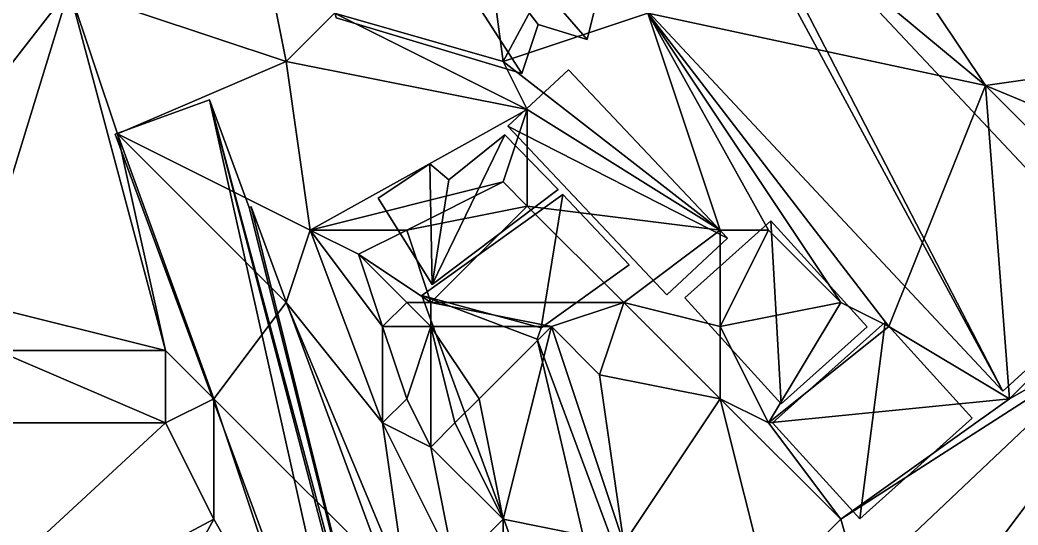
# Model space of a CAD drawing. Header units: metres. Extents: x -1103 to 901, y -902 to 905.
# Drawn here: x -854.1 to -771.3, y 701.5 to 743.4 of the extents above; entities that cross this region are included whole.
import ezdxf

# ---------------------------------------------------------------- set-up
doc = ezdxf.new("R2010")
doc.units = ezdxf.units.M
for name, color, linetype in [('OSM_BUILDING_FOOTPRINTS', 7, 'CONTINUOUS'), ('OSM_BUILDING_ROOFS', 1, 'CONTINUOUS'), ('OSM_BUILDING_WALLS', 8, 'CONTINUOUS'), ('OSM_TERRAIN', 3, 'CONTINUOUS')]:
    doc.layers.add(name, color=color, linetype=linetype)

msp = doc.modelspace()

# ---------------------------------------------------------------- linework, layer by layer
at = {"layer": 'OSM_BUILDING_FOOTPRINTS'}
for points in [[(-827.847, 743.611, 10.973), (-835.242, 774.355, 10.973), (-801.329, 764.701, 10.973), (-807.043, 741.831, 10.973), (-811.089, 743.07, 10.973), (-812.438, 739, 10.973), (-827.847, 743.611, 10.973)], [(-805.098, 747.493, 11.309), (-800.5, 764.292, 11.309), (-794.111, 760.598, 11.309), (-796.167, 758.375, 11.309), (-762.153, 722.136, 11.309), (-772.544, 712.636, 11.309), (-805.098, 747.493, 11.309)], [(-808.591, 739.31, 10.452), (-795.381, 725.32, 10.452), (-800.422, 720.631, 10.452), (-813.62, 734.62, 10.452), (-808.591, 739.31, 10.452)], [(-846.185, 733.968, 9.272), (-838.348, 736.81, 9.272), (-835.065, 727.885, 9.272), (-834.899, 727.941, 9.272), (-815.631, 675.654, 9.272), (-821.412, 673.553, 9.272), (-822.562, 676.649, 9.272), (-824.762, 675.842, 9.272), (-846.185, 733.968, 9.272)], [(-824.376, 728.66, 9.753), (-820.076, 731.513, 9.753), (-818.495, 730.186, 9.753), (-813.874, 733.913, 9.753), (-809.442, 729.368, 9.753), (-819.877, 721.482, 9.753), (-824.376, 728.66, 9.753)], [(-820.75, 720.587, 10.256), (-809.044, 728.969, 10.256), (-803.539, 723.13, 10.256), (-810.834, 717.899, 10.256), (-811.177, 716.959, 10.256), (-796.298, 676.882, 10.256), (-796.099, 676.97, 10.256), (-794.297, 671.695, 10.256), (-793.291, 671.972, 10.256), (-792.628, 670.28, 10.256), (-790.826, 671.507, 10.256), (-784.802, 664.496, 10.256), (-796.629, 654.742, 10.256), (-820.75, 720.587, 10.256)], [(-798.929, 720.388, 10.804), (-791.789, 726.78, 10.804), (-783.808, 717.966, 10.804), (-790.948, 711.585, 10.804), (-798.929, 720.388, 10.804)], [(-780.447, 700.316, 11.662), (-759.346, 720.333, 11.662), (-741.239, 701.5, 11.662), (-762.551, 681.284, 11.662), (-769.592, 688.605, 11.662), (-766.685, 691.358, 11.662), (-765.834, 690.474, 11.662), (-761.269, 694.798, 11.662), (-766.796, 700.548, 11.662), (-770.167, 697.352, 11.662), (-769.415, 696.578, 11.662), (-773.317, 692.884, 11.662), (-780.447, 700.316, 11.662)], [(-791.645, 710.015, 11.554), (-782.315, 718.353, 11.554), (-775.097, 710.391, 11.554), (-784.426, 702.041, 11.554), (-791.645, 710.015, 11.554)]]:
    msp.add_polyline3d(points, close=True, dxfattribs=at)
at = {"layer": 'OSM_BUILDING_ROOFS'}
for points in [[(-835.242, 774.355, 19.373), (-827.847, 743.611, 19.373), (-812.438, 739, 19.373)], [(-835.242, 774.355, 19.373), (-812.438, 739, 19.373), (-811.089, 743.07, 19.373)], [(-835.242, 774.355, 19.373), (-811.089, 743.07, 19.373), (-807.043, 741.831, 19.373)], [(-835.242, 774.355, 19.373), (-807.043, 741.831, 19.373), (-801.329, 764.701, 19.373)], [(-800.5, 764.292, 19.709), (-805.098, 747.493, 19.709), (-772.544, 712.636, 19.709)], [(-796.167, 758.375, 19.709), (-800.5, 764.292, 19.709), (-772.544, 712.636, 19.709)], [(-772.544, 712.636, 19.709), (-762.153, 722.136, 19.709), (-796.167, 758.375, 19.709)], [(-795.381, 725.32, 18.852), (-808.591, 739.31, 18.852), (-813.62, 734.62, 18.852)], [(-838.348, 736.81, 17.672), (-846.185, 733.968, 17.672), (-824.762, 675.842, 17.672)], [(-838.348, 736.81, 17.672), (-824.762, 675.842, 17.672), (-822.562, 676.649, 17.672)], [(-838.348, 736.81, 17.672), (-822.562, 676.649, 17.672), (-821.412, 673.553, 17.672)], [(-821.412, 673.553, 17.672), (-835.065, 727.885, 17.672), (-838.348, 736.81, 17.672)], [(-795.381, 725.32, 18.852), (-813.62, 734.62, 18.852), (-800.422, 720.631, 18.852)], [(-819.877, 721.482, 18.153), (-809.442, 729.368, 18.153), (-813.874, 733.913, 18.153)], [(-819.877, 721.482, 18.153), (-813.874, 733.913, 18.153), (-818.495, 730.186, 18.153)], [(-820.076, 731.513, 18.153), (-824.376, 728.66, 18.153), (-819.877, 721.482, 18.153)], [(-819.877, 721.482, 18.153), (-818.495, 730.186, 18.153), (-820.076, 731.513, 18.153)], [(-810.834, 717.899, 15.456), (-809.044, 728.969, 15.456), (-820.75, 720.587, 15.456)], [(-810.834, 717.899, 15.456), (-803.539, 723.13, 15.456), (-809.044, 728.969, 15.456)], [(-821.412, 673.553, 17.672), (-834.899, 727.941, 17.672), (-835.065, 727.885, 17.672)], [(-821.412, 673.553, 17.672), (-815.631, 675.654, 17.672), (-834.899, 727.941, 17.672)], [(-791.789, 726.78, 19.204), (-798.929, 720.388, 19.204), (-790.948, 711.585, 19.204)], [(-791.789, 726.78, 19.204), (-790.948, 711.585, 19.204), (-783.808, 717.966, 19.204)], [(-820.75, 720.587, 15.456), (-796.629, 654.742, 15.456), (-811.177, 716.959, 15.456)], [(-820.75, 720.587, 15.456), (-811.177, 716.959, 15.456), (-810.834, 717.899, 15.456)], [(-759.346, 720.333, 23.262), (-780.447, 700.316, 23.262), (-773.317, 692.884, 23.262)], [(-759.346, 720.333, 23.262), (-773.317, 692.884, 23.262), (-770.167, 697.352, 23.262)], [(-782.315, 718.353, 19.954), (-791.645, 710.015, 19.954), (-784.426, 702.041, 19.954)], [(-782.315, 718.353, 19.954), (-784.426, 702.041, 19.954), (-775.097, 710.391, 19.954)], [(-796.629, 654.742, 15.456), (-796.298, 676.882, 15.456), (-811.177, 716.959, 15.456)]]:
    msp.add_3dface(points, dxfattribs=at)
at = {"layer": 'OSM_BUILDING_WALLS'}
for points in [[(-807.043, 741.831, 10.973), (-801.329, 764.701, 10.973), (-801.329, 764.701, 19.373)], [(-807.043, 741.831, 10.973), (-801.329, 764.701, 19.373), (-807.043, 741.831, 19.373)], [(-762.153, 722.136, 11.309), (-796.167, 758.375, 11.309), (-796.167, 758.375, 19.709)], [(-762.153, 722.136, 11.309), (-796.167, 758.375, 19.709), (-762.153, 722.136, 19.709)], [(-805.098, 747.493, 11.309), (-772.544, 712.636, 11.309), (-772.544, 712.636, 19.709)], [(-805.098, 747.493, 11.309), (-772.544, 712.636, 19.709), (-805.098, 747.493, 19.709)], [(-827.847, 743.611, 10.973), (-812.438, 739, 10.973), (-812.438, 739, 19.373)], [(-827.847, 743.611, 10.973), (-812.438, 739, 19.373), (-827.847, 743.611, 19.373)], [(-812.438, 739, 10.973), (-811.089, 743.07, 10.973), (-811.089, 743.07, 19.373)], [(-812.438, 739, 10.973), (-811.089, 743.07, 19.373), (-812.438, 739, 19.373)], [(-811.089, 743.07, 10.973), (-807.043, 741.831, 10.973), (-807.043, 741.831, 19.373)], [(-811.089, 743.07, 10.973), (-807.043, 741.831, 19.373), (-811.089, 743.07, 19.373)], [(-808.591, 739.31, 10.452), (-813.62, 734.62, 10.452), (-813.62, 734.62, 18.852)], [(-808.591, 739.31, 10.452), (-813.62, 734.62, 18.852), (-808.591, 739.31, 18.852)], [(-795.381, 725.32, 10.452), (-808.591, 739.31, 10.452), (-808.591, 739.31, 18.852)], [(-795.381, 725.32, 10.452), (-808.591, 739.31, 18.852), (-795.381, 725.32, 18.852)], [(-838.348, 736.81, 9.272), (-846.185, 733.968, 9.272), (-846.185, 733.968, 17.672)], [(-838.348, 736.81, 9.272), (-846.185, 733.968, 17.672), (-838.348, 736.81, 17.672)], [(-835.065, 727.885, 9.272), (-838.348, 736.81, 9.272), (-838.348, 736.81, 17.672)], [(-835.065, 727.885, 9.272), (-838.348, 736.81, 17.672), (-835.065, 727.885, 17.672)], [(-813.62, 734.62, 10.452), (-800.422, 720.631, 10.452), (-800.422, 720.631, 18.852)], [(-813.62, 734.62, 10.452), (-800.422, 720.631, 18.852), (-813.62, 734.62, 18.852)], [(-846.185, 733.968, 9.272), (-824.762, 675.842, 9.272), (-824.762, 675.842, 17.672)], [(-846.185, 733.968, 9.272), (-824.762, 675.842, 17.672), (-846.185, 733.968, 17.672)], [(-813.874, 733.913, 9.753), (-818.495, 730.186, 9.753), (-818.495, 730.186, 18.153)], [(-813.874, 733.913, 9.753), (-818.495, 730.186, 18.153), (-813.874, 733.913, 18.153)], [(-809.442, 729.368, 9.753), (-813.874, 733.913, 9.753), (-813.874, 733.913, 18.153)], [(-809.442, 729.368, 9.753), (-813.874, 733.913, 18.153), (-809.442, 729.368, 18.153)], [(-820.076, 731.513, 9.753), (-824.376, 728.66, 9.753), (-824.376, 728.66, 18.153)], [(-820.076, 731.513, 9.753), (-824.376, 728.66, 18.153), (-820.076, 731.513, 18.153)], [(-818.495, 730.186, 9.753), (-820.076, 731.513, 9.753), (-820.076, 731.513, 18.153)], [(-818.495, 730.186, 9.753), (-820.076, 731.513, 18.153), (-818.495, 730.186, 18.153)], [(-824.376, 728.66, 9.753), (-819.877, 721.482, 9.753), (-819.877, 721.482, 18.153)], [(-824.376, 728.66, 9.753), (-819.877, 721.482, 18.153), (-824.376, 728.66, 18.153)], [(-809.044, 728.969, 10.256), (-820.75, 720.587, 10.256), (-820.75, 720.587, 15.456)], [(-809.044, 728.969, 10.256), (-820.75, 720.587, 15.456), (-809.044, 728.969, 15.456)], [(-819.877, 721.482, 9.753), (-809.442, 729.368, 9.753), (-809.442, 729.368, 18.153)], [(-819.877, 721.482, 9.753), (-809.442, 729.368, 18.153), (-819.877, 721.482, 18.153)], [(-803.539, 723.13, 10.256), (-809.044, 728.969, 10.256), (-809.044, 728.969, 15.456)], [(-803.539, 723.13, 10.256), (-809.044, 728.969, 15.456), (-803.539, 723.13, 15.456)], [(-834.899, 727.941, 9.272), (-835.065, 727.885, 9.272), (-835.065, 727.885, 17.672)], [(-834.899, 727.941, 9.272), (-835.065, 727.885, 17.672), (-834.899, 727.941, 17.672)], [(-815.631, 675.654, 9.272), (-834.899, 727.941, 9.272), (-834.899, 727.941, 17.672)], [(-815.631, 675.654, 9.272), (-834.899, 727.941, 17.672), (-815.631, 675.654, 17.672)], [(-791.789, 726.78, 10.804), (-798.929, 720.388, 10.804), (-798.929, 720.388, 19.204)], [(-791.789, 726.78, 10.804), (-798.929, 720.388, 19.204), (-791.789, 726.78, 19.204)], [(-783.808, 717.966, 10.804), (-791.789, 726.78, 10.804), (-791.789, 726.78, 19.204)], [(-783.808, 717.966, 10.804), (-791.789, 726.78, 19.204), (-783.808, 717.966, 19.204)], [(-800.422, 720.631, 10.452), (-795.381, 725.32, 10.452), (-795.381, 725.32, 18.852)], [(-800.422, 720.631, 10.452), (-795.381, 725.32, 18.852), (-800.422, 720.631, 18.852)], [(-810.834, 717.899, 10.256), (-803.539, 723.13, 10.256), (-803.539, 723.13, 15.456)], [(-810.834, 717.899, 10.256), (-803.539, 723.13, 15.456), (-810.834, 717.899, 15.456)], [(-772.544, 712.636, 11.309), (-762.153, 722.136, 11.309), (-762.153, 722.136, 19.709)], [(-772.544, 712.636, 11.309), (-762.153, 722.136, 19.709), (-772.544, 712.636, 19.709)], [(-820.75, 720.587, 10.256), (-796.629, 654.742, 10.256), (-796.629, 654.742, 15.456)], [(-820.75, 720.587, 10.256), (-796.629, 654.742, 15.456), (-820.75, 720.587, 15.456)], [(-798.929, 720.388, 10.804), (-790.948, 711.585, 10.804), (-790.948, 711.585, 19.204)], [(-798.929, 720.388, 10.804), (-790.948, 711.585, 19.204), (-798.929, 720.388, 19.204)], [(-759.346, 720.333, 11.662), (-780.447, 700.316, 11.662), (-780.447, 700.316, 23.262)], [(-759.346, 720.333, 11.662), (-780.447, 700.316, 23.262), (-759.346, 720.333, 23.262)], [(-811.177, 716.959, 10.256), (-810.834, 717.899, 10.256), (-810.834, 717.899, 15.456)], [(-811.177, 716.959, 10.256), (-810.834, 717.899, 15.456), (-811.177, 716.959, 15.456)], [(-782.315, 718.353, 11.554), (-791.645, 710.015, 11.554), (-791.645, 710.015, 19.954)], [(-782.315, 718.353, 11.554), (-791.645, 710.015, 19.954), (-782.315, 718.353, 19.954)], [(-790.948, 711.585, 10.804), (-783.808, 717.966, 10.804), (-783.808, 717.966, 19.204)], [(-790.948, 711.585, 10.804), (-783.808, 717.966, 19.204), (-790.948, 711.585, 19.204)], [(-775.097, 710.391, 11.554), (-782.315, 718.353, 11.554), (-782.315, 718.353, 19.954)], [(-775.097, 710.391, 11.554), (-782.315, 718.353, 19.954), (-775.097, 710.391, 19.954)], [(-796.298, 676.882, 10.256), (-811.177, 716.959, 10.256), (-811.177, 716.959, 15.456)], [(-796.298, 676.882, 10.256), (-811.177, 716.959, 15.456), (-796.298, 676.882, 15.456)], [(-784.426, 702.041, 11.554), (-775.097, 710.391, 11.554), (-775.097, 710.391, 19.954)], [(-784.426, 702.041, 11.554), (-775.097, 710.391, 19.954), (-784.426, 702.041, 19.954)], [(-791.645, 710.015, 11.554), (-784.426, 702.041, 11.554), (-784.426, 702.041, 19.954)], [(-791.645, 710.015, 11.554), (-784.426, 702.041, 19.954), (-791.645, 710.015, 19.954)]]:
    msp.add_3dface(points, dxfattribs=at)
at = {"layer": 'OSM_TERRAIN'}
for points in [[(-814, 740, 13.28), (-818, 770, 13.376), (-828, 744, 13.262)], [(-814, 740, 13.28), (-800, 766, 13.458), (-818, 770, 13.376)], [(-802, 744, 13.442), (-800, 766, 13.458), (-814, 740, 13.28)], [(-782, 750, 13.127), (-760, 740, 13.092), (-766, 754, 13.208)], [(-850, 746, 12.002), (-832, 740, 11.654), (-834, 750, 12.261)], [(-832, 740, 11.654), (-828, 744, 13.262), (-834, 750, 12.261)], [(-774, 738, 13.466), (-782, 750, 13.127), (-786, 748, 13.429)], [(-774, 738, 13.466), (-760, 740, 13.092), (-782, 750, 13.127)], [(-802, 744, 13.442), (-774, 738, 13.466), (-786, 748, 13.429)], [(-864, 728, 12.346), (-850, 746, 12.002), (-874, 738, 13.796)], [(-874, 738, 13.796), (-850, 746, 12.002), (-868, 744, 13.632)], [(-858, 720, 12.222), (-850, 746, 12.002), (-864, 728, 12.346)], [(-858, 720, 12.222), (-842, 716, 11.038), (-850, 746, 12.002)], [(-842, 716, 11.038), (-846, 734, 11.388), (-850, 746, 12.002)], [(-850, 746, 12.002), (-846, 734, 11.388), (-832, 740, 11.654)], [(-832, 740, 11.654), (-812, 736, 12.656), (-828, 744, 13.262)], [(-812, 736, 12.656), (-814, 740, 13.28), (-828, 744, 13.262)], [(-796, 726, 12.658), (-802, 744, 13.442), (-814, 740, 13.28)], [(-786, 720, 13.201), (-802, 744, 13.442), (-792, 726, 13.097)], [(-786, 720, 13.201), (-782, 718, 13.598), (-802, 744, 13.442)], [(-792, 726, 13.097), (-802, 744, 13.442), (-796, 726, 12.658)], [(-782, 718, 13.598), (-774, 738, 13.466), (-802, 744, 13.442)], [(-846, 734, 11.388), (-830, 726, 11.005), (-832, 740, 11.654)], [(-830, 726, 11.005), (-812, 736, 12.656), (-832, 740, 11.654)], [(-812, 736, 12.656), (-796, 726, 12.658), (-814, 740, 13.28)], [(-774, 738, 13.466), (-750, 728, 12.697), (-760, 740, 13.092)], [(-772, 712, 13.539), (-774, 738, 13.466), (-782, 718, 13.598)], [(-772, 712, 13.539), (-760, 724, 13.278), (-774, 738, 13.466)], [(-774, 738, 13.466), (-760, 724, 13.278), (-750, 728, 12.697)], [(-830, 726, 11.005), (-814, 730, 11.963), (-812, 736, 12.656)], [(-814, 730, 11.963), (-812, 728, 12.31), (-812, 736, 12.656)], [(-812, 728, 12.31), (-796, 726, 12.658), (-812, 736, 12.656)], [(-842, 716, 11.038), (-838, 712, 11.388), (-846, 734, 11.388)], [(-838, 712, 11.388), (-832, 720, 11.388), (-846, 734, 11.388)], [(-846, 734, 11.388), (-832, 720, 11.388), (-830, 726, 11.005)], [(-822, 726, 11.812), (-814, 730, 11.963), (-830, 726, 11.005)], [(-822, 726, 11.812), (-812, 728, 12.31), (-814, 730, 11.963)], [(-820, 720, 12.42), (-812, 728, 12.31), (-822, 726, 11.812)], [(-820, 720, 12.42), (-804, 720, 12.402), (-812, 728, 12.31)], [(-812, 728, 12.31), (-804, 720, 12.402), (-796, 726, 12.658)], [(-832, 720, 11.388), (-824, 710, 10.6), (-830, 726, 11.005)], [(-824, 710, 10.6), (-824, 718, 10.912), (-830, 726, 11.005)], [(-830, 726, 11.005), (-824, 718, 10.912), (-826, 724, 11.128)], [(-826, 724, 11.128), (-822, 726, 11.812), (-830, 726, 11.005)], [(-826, 724, 11.128), (-820, 720, 12.42), (-822, 726, 11.812)], [(-804, 720, 12.402), (-796, 718, 13.167), (-796, 726, 12.658)], [(-796, 718, 13.167), (-786, 720, 13.201), (-792, 726, 13.097)], [(-796, 718, 13.167), (-792, 726, 13.097), (-796, 726, 12.658)], [(-824, 718, 10.912), (-822, 720, 12.053), (-826, 724, 11.128)], [(-822, 720, 12.053), (-820, 720, 12.42), (-826, 724, 11.128)], [(-772, 712, 13.539), (-758, 720, 13.683), (-760, 724, 13.278)], [(-856, 716, 11.514), (-842, 716, 11.038), (-858, 720, 12.222)], [(-838, 712, 11.388), (-822, 696, 11.373), (-832, 720, 11.388)], [(-822, 696, 11.373), (-824, 710, 10.6), (-832, 720, 11.388)], [(-820, 718, 12.363), (-822, 720, 12.053), (-824, 718, 10.912)], [(-820, 718, 12.363), (-820, 720, 12.42), (-822, 720, 12.053)], [(-820, 718, 12.363), (-810, 718, 12.353), (-820, 720, 12.42)], [(-810, 718, 12.353), (-804, 720, 12.402), (-820, 720, 12.42)], [(-806, 714, 11.984), (-804, 720, 12.402), (-810, 718, 12.353)], [(-806, 714, 11.984), (-796, 712, 12.911), (-804, 720, 12.402)], [(-804, 720, 12.402), (-796, 712, 12.911), (-796, 718, 13.167)], [(-792, 710, 13.559), (-786, 720, 13.201), (-796, 718, 13.167)], [(-792, 710, 13.559), (-782, 718, 13.598), (-786, 720, 13.201)], [(-782, 688, 13.713), (-758, 720, 13.683), (-786, 702, 13.592)], [(-786, 702, 13.592), (-758, 720, 13.683), (-772, 712, 13.539)], [(-782, 688, 13.713), (-740, 700, 13.868), (-758, 720, 13.683)], [(-824, 710, 10.6), (-822, 712, 10.717), (-824, 718, 10.912)], [(-822, 712, 10.717), (-820, 718, 12.363), (-824, 718, 10.912)], [(-820, 708, 10.955), (-820, 718, 12.363), (-822, 712, 10.717)], [(-820, 708, 10.955), (-818, 710, 12.021), (-820, 718, 12.363)], [(-818, 710, 12.021), (-816, 712, 12.42), (-820, 718, 12.363)], [(-816, 712, 12.42), (-810, 718, 12.353), (-820, 718, 12.363)], [(-814, 702, 12.407), (-810, 718, 12.353), (-816, 712, 12.42)], [(-814, 702, 12.407), (-804, 700, 12.398), (-810, 718, 12.353)], [(-804, 700, 12.398), (-806, 714, 11.984), (-810, 718, 12.353)], [(-796, 712, 12.911), (-792, 710, 13.559), (-796, 718, 13.167)], [(-792, 710, 13.559), (-772, 712, 13.539), (-782, 718, 13.598)], [(-842, 710, 10.561), (-856, 716, 11.514), (-882, 710, 12.661)], [(-842, 710, 10.561), (-842, 716, 11.038), (-856, 716, 11.514)], [(-842, 710, 10.561), (-838, 712, 11.388), (-842, 716, 11.038)], [(-804, 700, 12.398), (-796, 712, 12.911), (-806, 714, 11.984)], [(-838, 702, 10.707), (-838, 712, 11.388), (-842, 710, 10.561)], [(-830, 688, 11.405), (-822, 696, 11.373), (-838, 712, 11.388)], [(-830, 688, 11.405), (-838, 712, 11.388), (-838, 702, 10.707)], [(-824, 710, 10.6), (-820, 708, 10.955), (-822, 712, 10.717)], [(-814, 702, 12.407), (-816, 712, 12.42), (-818, 710, 12.021)], [(-792, 696, 13.158), (-796, 712, 12.911), (-804, 700, 12.398)], [(-796, 712, 12.911), (-792, 696, 13.158), (-786, 702, 13.592)], [(-786, 702, 13.592), (-792, 710, 13.559), (-796, 712, 12.911)], [(-792, 710, 13.559), (-786, 702, 13.592), (-772, 712, 13.539)], [(-882, 710, 12.661), (-868, 686, 11.883), (-842, 710, 10.561)], [(-868, 686, 11.883), (-838, 702, 10.707), (-842, 710, 10.561)], [(-822, 696, 11.373), (-818, 698, 11.436), (-824, 710, 10.6)], [(-824, 710, 10.6), (-818, 698, 11.436), (-820, 708, 10.955)], [(-820, 708, 10.955), (-814, 702, 12.407), (-818, 710, 12.021)], [(-818, 698, 11.436), (-814, 702, 12.407), (-820, 708, 10.955)], [(-850, 680, 11.673), (-838, 702, 10.707), (-868, 686, 11.883)], [(-850, 680, 11.673), (-830, 688, 11.405), (-838, 702, 10.707)], [(-814, 682, 12.417), (-814, 702, 12.407), (-818, 698, 11.436)], [(-814, 682, 12.417), (-804, 700, 12.398), (-814, 702, 12.407)], [(-792, 696, 13.158), (-782, 688, 13.713), (-786, 702, 13.592)]]:
    msp.add_3dface(points, dxfattribs=at)

doc.saveas('drawing.dxf')
